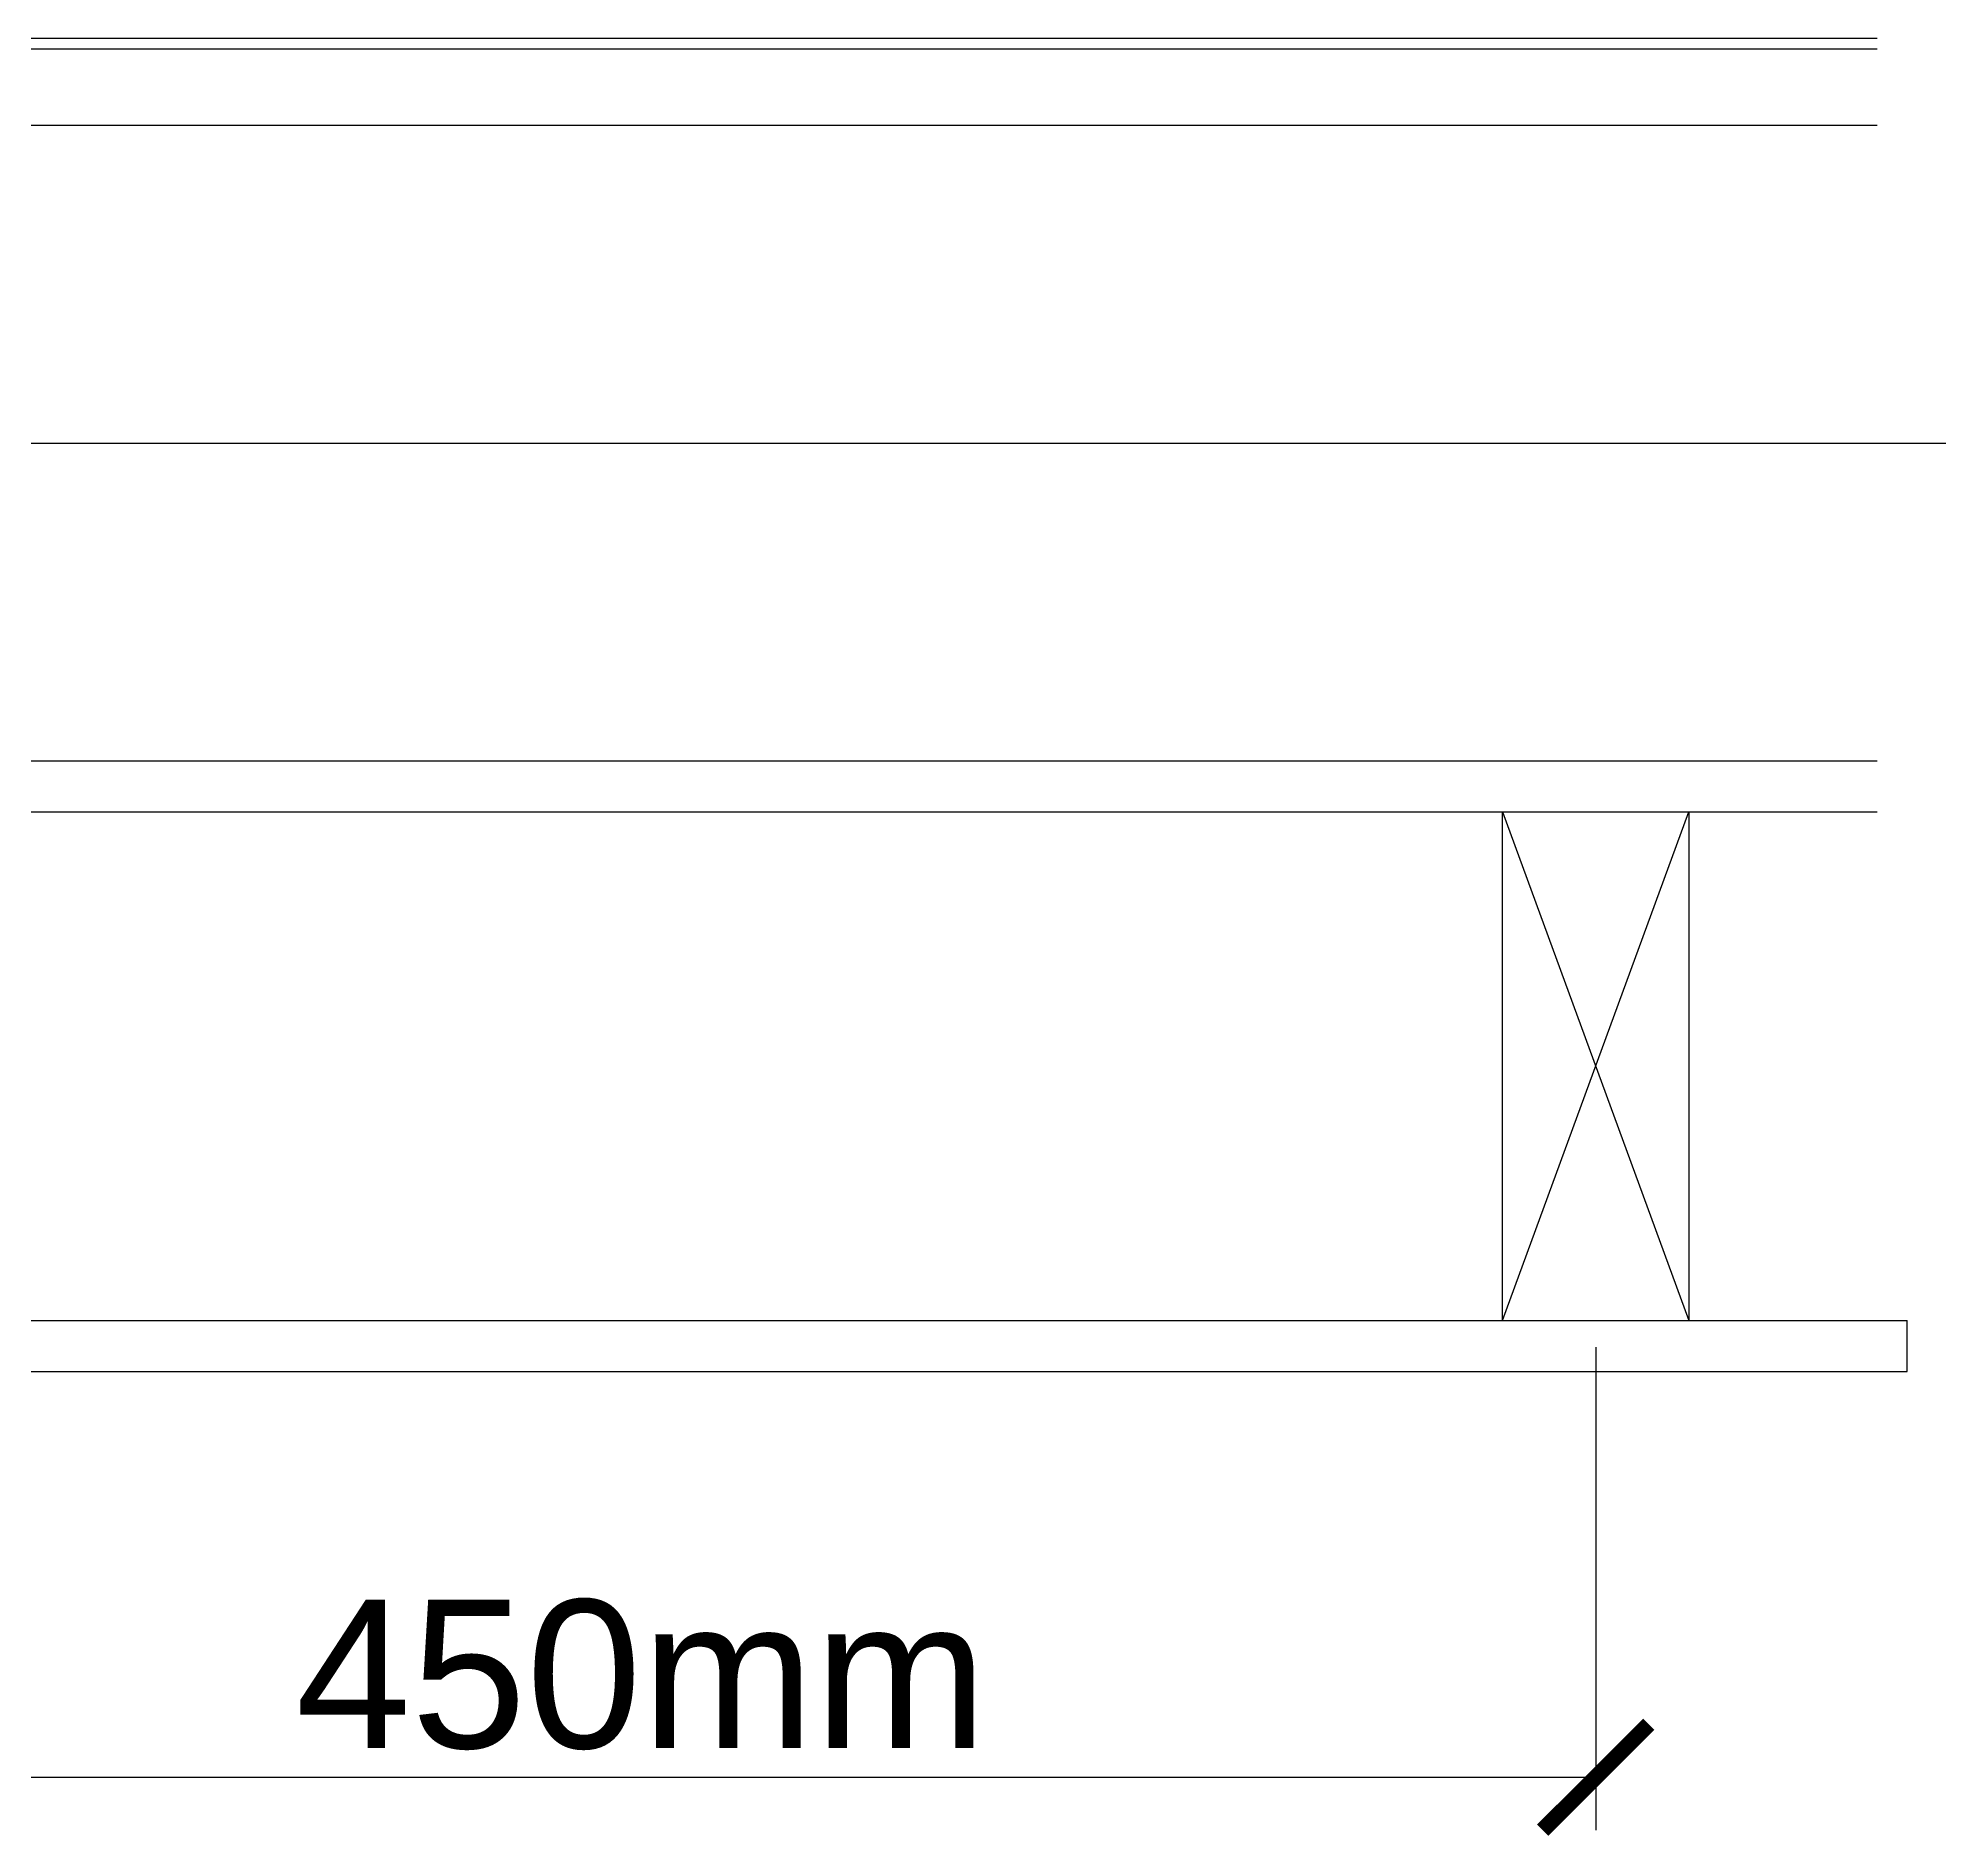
# Model space of a CAD drawing. Header units: millimetres. Extents: x -11841 to 102317, y -68819 to 40378.
# Drawn here: x 54049 to 54949, y -237 to 611 of the extents above; entities that cross this region are included whole.
import ezdxf

# ---------------------------------------------------------------- set-up
doc = ezdxf.new("R2010")
doc.units = ezdxf.units.MM
doc.styles.get("Standard").update_dxf_attribs({"font": 'Arial.ttf'})
doc.linetypes.add('BATTING', pattern='A,0.00254,-2.54,[134,ltypeshp.shx,S=2.54,R=0,X=-2.54,Y=0],-5.08,[134,ltypeshp.shx,S=2.54,R=180,X=2.54,Y=0],-2.54', length=10.16254)
doc.dimstyles.new('JRMStyle', dxfattribs={"dimtxt": 3.5, "dimasz": 2.5, "dimexe": 1.25, "dimexo": 0.625, "dimtad": 1, "dimdec": 0, "dimdsep": 46, "dimtxsty": 'Standard', "dimblk": 'ARCHTICK', "dimblk1": 'ARCHTICK', "dimblk2": 'ARCHTICK', "dimcen": 2.5, "dimadec": 0, "dimazin": 0, "dimtfac": 1, "dimtdec": 0, "dimtmove": 0, "dimatfit": 3, "dimldrblk": 'ARCHTICK', "dimfxl": 1, "dimarcsym": 0})

# ---------------------------------------------------------------- blocks, each defined once
blk = doc.blocks.new('_ArchTick')
at = {"color": 0, "linetype": 'ByBlock', "const_width": 0.15}
blk.add_lwpolyline([(-0.5, -0.5), (0.5, 0.5)], dxfattribs=at)
blk = doc.blocks.new('*D47')
at = {"color": 0, "lineweight": -2, "transparency": 16777216}
for p, q in [((53883.57428700448, -6.583313009081621), (53883.57428700448, -234.5324321208957)), ((54783.57428700448, -6.583313009081621), (54783.57428700448, -234.5324321208957)), ((53883.57428700448, -209.5324321208957), (54783.57428700448, -209.5324321208957))]:
    blk.add_line(p, q, dxfattribs=at)
at = {"layer": 'Defpoints', "color": 0, "transparency": 16777216}
for p in [(53883.57428700448, 5.916686990918379), (54783.57428700448, 5.916686990918379), (54783.57428700448, -209.5324321208957)]:
    blk.add_point(p, dxfattribs=at)
at = {"color": 0, "lineweight": -2, "transparency": 16777216, "xscale": 50, "yscale": 50, "zscale": 50, "rotation": 180}
blk.add_blockref('_ArchTick', (53883.57428700448, -209.5324321208957), dxfattribs=at)
at = {"color": 0, "lineweight": -2, "transparency": 16777216, "xscale": 50, "yscale": 50, "zscale": 50}
blk.add_blockref('_ArchTick', (54783.57428700448, -209.5324321208957), dxfattribs=at)
at = {"color": 0, "transparency": 16777216, "insert": (54333.57428700448, -161.2923229803773), "char_height": 70, "attachment_point": 5}
blk.add_mtext('450mm', dxfattribs=at)

msp = doc.modelspace()

# ---------------------------------------------------------------- linework, layer by layer
for p, q in [((53191.57428700447, 605.9166869909184), (54916.32171281381, 605.9166869909184)), ((53253.64535481634, 610.9166869909184), (54916.32171281381, 610.9166869909184)), ((53191.57428700448, 569.9166869909184), (54525.04852382257, 569.9166869909184)), ((54525.04852382257, 569.9166869909184), (54916.3217128138, 569.9166869909184)), ((53191.57428700447, 269.9166869909184), (54525.04852382257, 269.9166869909188)), ((54525.04852382257, 269.9166869909188), (54916.3217128138, 269.9166869909189)), ((53191.57428700448, 245.9166869909185), (54916.3217128138, 245.9166869909184)), ((54739.57428700448, 5.916686990918379), (54739.57428700448, 245.9166869909184)), ((54739.57428700448, 245.9166869909184), (54827.57428700449, 5.916686990918151)), ((54739.57428700448, 5.916686990918379), (54827.57428700449, 245.9166869909182)), ((54827.57428700449, 245.9166869909184), (54827.57428700449, 5.916686990918379)), ((53839.57428700448, 5.916686990918379), (54911.034573399, 5.916686990918379)), ((54739.57428700448, 5.916686990918379), (54827.57428700449, 5.916686990918379)), ((54911.034573399, 5.916686990918379), (54930.45761554863, 5.916686990918379)), ((54930.45761554863, -18.08331300908162), (54930.45761554863, 5.916686990918379)), ((53839.57428700448, -18.08331300908162), (54930.45761554863, -18.08331300908162))]:
    msp.add_line(p, q)
at = {"linetype": 'BATTING', "ltscale": 0.7}
msp.add_line((53373.947509841, 419.9166869909184), (54948.69493565035, 419.9166869909184), dxfattribs=at)

# ---------------------------------------------------------------- dimensions: what is measured, and where the dimension line sits
dim = msp.add_linear_dim(base=(54783.57428700448, -209.5324321208957), p1=(53883.57428700448, 5.916686990918379), p2=(54783.57428700448, 5.916686990918379), text='450mm', dimstyle='JRMStyle', override={"dimpost": 'mm'})
dim.commit()
dim.dimension.update_dxf_attribs({"geometry": '*D47', "text_midpoint": (54333.57428700448, -161.2923229803773)})

doc.saveas('drawing.dxf')
